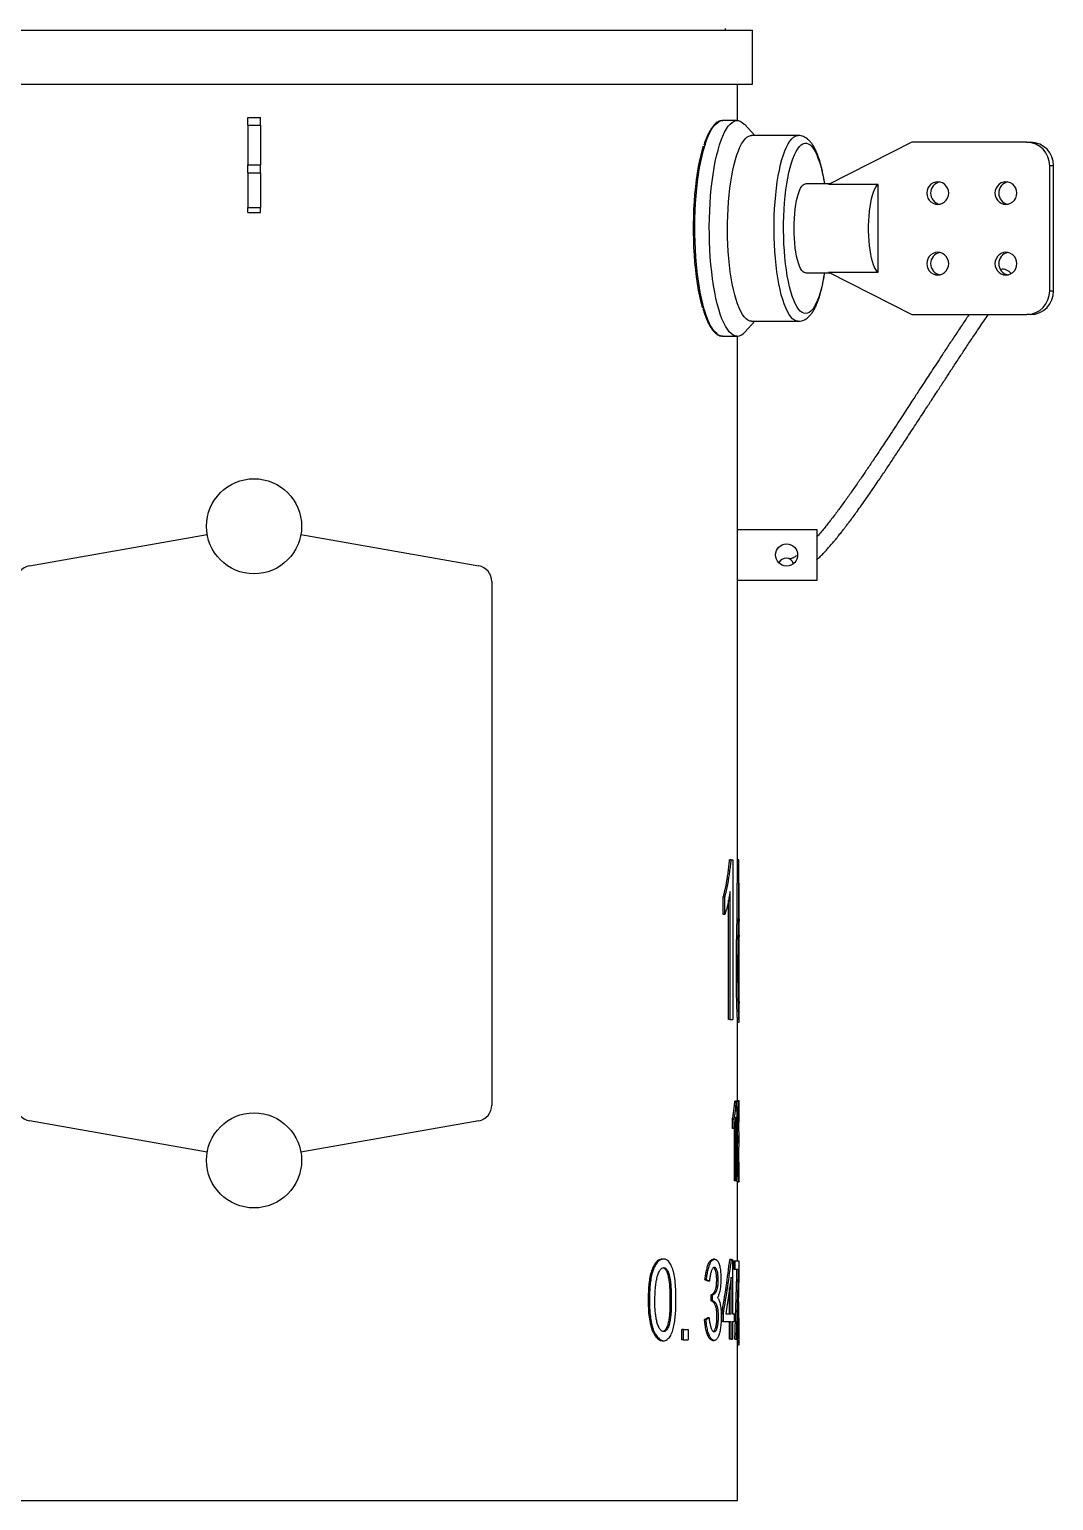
# Model space of a CAD drawing. Header units: millimetres. Extents: x 107291 to 113922, y -130611 to -125922.
# Drawn here: x 109510 to 110156, y -127889 to -126961 of the extents above; entities that cross this region are included whole.
import ezdxf

# ---------------------------------------------------------------- set-up
doc = ezdxf.new("R2010")
doc.units = ezdxf.units.MM
doc.header["$LTSCALE"] = 13
doc.layers.add('几何体', color=7, linetype='Continuous')

msp = doc.modelspace()

# ---------------------------------------------------------------- linework, layer by layer
at = {"layer": '几何体'}
for p, q in [((109338.02, -126961.17), (109966.21, -126961.17)), ((109966.21, -126995.17), (109966.21, -126961.17)), ((109338.02, -126995.17), (109966.21, -126995.17)), ((109956.71, -127018.18), (109956.71, -126995.17)), ((109647.71, -127021.17), (109647.71, -127016.17)), ((109647.71, -127016.17), (109655.71, -127016.17)), ((109647.71, -127021.17), (109655.71, -127021.17)), ((109647.71, -127021.17), (109647.71, -127046.17)), ((109655.71, -127021.17), (109655.71, -127016.17)), ((109655.71, -127021.17), (109655.71, -127046.17)), ((109956.57, -127018.18), (109947.4, -127018.18)), ((109947.4, -127018.18), (109947.47, -127018.18)), ((109967.7, -127027.57), (109961.28, -127020.67)), ((109995.02, -127027.57), (109965.63, -127027.57)), ((110066.8, -127031.77), (110014.19, -127058.46)), ((110139.24, -127031.77), (110066.8, -127031.77)), ((110139.24, -127031.77), (110141.7, -127031.77)), ((109647.71, -127051.17), (109647.71, -127046.17)), ((109647.71, -127046.17), (109655.71, -127046.17)), ((109647.71, -127051.17), (109655.71, -127051.17)), ((109647.71, -127051.17), (109647.71, -127073.03)), ((109655.71, -127051.17), (109655.71, -127046.17)), ((109655.71, -127051.17), (109655.71, -127073.03)), ((110156.19, -127046.77), (110153.73, -127046.77)), ((110153.73, -127125.58), (110153.73, -127046.77)), ((110156.19, -127125.58), (110156.19, -127046.77)), ((110014.99, -127058.06), (109999.73, -127058.06)), ((110045.52, -127058.46), (110014.19, -127058.46)), ((110045.52, -127113.89), (110045.52, -127058.46)), ((109647.71, -127073.03), (109655.71, -127073.03)), ((109647.71, -127076.17), (109647.71, -127073.03)), ((109647.71, -127076.17), (109655.71, -127076.17)), ((109655.71, -127076.17), (109655.71, -127073.03)), ((109999.73, -127114.29), (110014.99, -127114.29)), ((110014.19, -127113.89), (110066.8, -127140.58)), ((110014.19, -127113.89), (110045.52, -127113.89)), ((110153.73, -127125.58), (110156.19, -127125.58)), ((109961.28, -127151.68), (109967.7, -127144.78)), ((109965.63, -127144.78), (109995.02, -127144.78)), ((110066.8, -127140.58), (110139.24, -127140.58)), ((110141.7, -127140.58), (110139.24, -127140.58)), ((109947.4, -127154.17), (109956.57, -127154.17)), ((109956.71, -127276.19), (109956.71, -127154.16)), ((109509.98, -127299.07), (109622.17, -127279.28)), ((109681.26, -127279.28), (109793.45, -127299.07)), ((109956.71, -127308.19), (109956.71, -127276.19)), ((109956.71, -127276.19), (110006.71, -127276.19)), ((110006.71, -127276.19), (110006.71, -127308.19)), ((109801.71, -127308.92), (109801.71, -127639.24)), ((109956.71, -127499.21), (109956.71, -127308.19)), ((110006.71, -127308.19), (109956.71, -127308.19)), ((109952.76, -127484.58), (109951.78, -127484.58)), ((109952.76, -127484.58), (109953.72, -127484.58)), ((109953.72, -127484.58), (109953.72, -127585.16)), ((109957.62, -127484.58), (109956.62, -127484.58)), ((109957.49, -127522.01), (109957.62, -127484.58)), ((109952.07, -127585.16), (109952.07, -127504.46)), ((109956.49, -127522.01), (109956.57, -127499.21)), ((109957.71, -127520.46), (109957.71, -127499.21)), ((109947.78, -127519.08), (109947.78, -127507.97)), ((109948.75, -127507.97), (109947.78, -127507.97)), ((109948.75, -127519.08), (109948.75, -127507.97)), ((109951.09, -127585.16), (109951.09, -127509.99)), ((109948.75, -127519.08), (109947.78, -127519.08)), ((109957.49, -127522.01), (109956.49, -127522.01)), ((109957.67, -127520.46), (109957.71, -127523.18)), ((109957.71, -127532.05), (109957.71, -127522.76)), ((109957.02, -127550.96), (109956.03, -127550.96)), ((109957.71, -127586.46), (109957.71, -127575.14)), ((109952.07, -127585.16), (109951.09, -127585.16)), ((109952.07, -127585.16), (109953.72, -127585.16)), ((109956.71, -127636.48), (109956.71, -127586.44)), ((109956.71, -127586.99), (109957.67, -127586.99)), ((109956.04, -127636.63), (109955.05, -127636.63)), ((109956.39, -127636.63), (109956.39, -127686.92)), ((109957.71, -127636.48), (109956.71, -127636.48)), ((109957.71, -127641.89), (109957.71, -127636.48)), ((109957.71, -127636.52), (109957.71, -127636.57)), ((109622.17, -127668.87), (109509.98, -127649.08)), ((109793.45, -127649.08), (109681.26, -127668.87)), ((109953.56, -127653.88), (109953.56, -127648.32)), ((109954.55, -127648.32), (109953.56, -127648.32)), ((109954.55, -127653.88), (109953.56, -127653.88)), ((109954.55, -127653.88), (109954.55, -127648.32)), ((109954.79, -127686.92), (109954.79, -127652.8)), ((109955.79, -127686.92), (109955.79, -127646.57)), ((109957.23, -127649.49), (109956.23, -127649.49)), ((109957.48, -127650.37), (109956.48, -127650.37)), ((109956.71, -127657.58), (109956.71, -127650.37)), ((109957.48, -127650.37), (109957.23, -127649.49)), ((109956.66, -127662.65), (109956.66, -127658.85)), ((109957.66, -127658.85), (109956.66, -127658.85)), ((109957.66, -127662.65), (109956.66, -127662.65)), ((109956.71, -127673.47), (109956.71, -127664.11)), ((109957.66, -127662.65), (109957.66, -127658.85)), ((109957.71, -127664.02), (109957.71, -127657.53)), ((109956.39, -127673.7), (109956.46, -127673.47)), ((109957.46, -127673.47), (109956.46, -127673.47)), ((109957.2, -127674.35), (109957.46, -127673.47)), ((109957.2, -127674.35), (109956.39, -127674.35)), ((109957.71, -127687.46), (109957.71, -127681.75)), ((109955.79, -127686.92), (109954.79, -127686.92)), ((109955.79, -127686.92), (109956.39, -127686.92)), ((109956.7, -127687.66), (109957.7, -127687.66)), ((109956.71, -127737.5), (109956.71, -127687.66)), ((109957.71, -127687.46), (109957.71, -127687.65)), ((109910.15, -127736.33), (109909.31, -127736.33)), ((109942.39, -127736.48), (109941.44, -127736.48)), ((109952.93, -127736.63), (109951.94, -127736.63)), ((109952.93, -127736.63), (109953.67, -127736.63)), ((109953.67, -127736.63), (109953.67, -127770.84)), ((109954.36, -127742.77), (109954.36, -127737.5)), ((109954.36, -127737.5), (109955.35, -127737.5)), ((109955.35, -127742.77), (109955.35, -127737.5)), ((109955.35, -127737.5), (109957.64, -127737.5)), ((109957.64, -127737.5), (109957.64, -127742.47)), ((109952.72, -127747.74), (109949.33, -127770.84)), ((109952.72, -127770.84), (109952.72, -127747.74)), ((109954.36, -127742.77), (109955.35, -127742.77)), ((109955.35, -127742.77), (109957.44, -127742.77)), ((109938.05, -127750.37), (109936.2, -127749.49)), ((109937.13, -127749.49), (109936.2, -127749.49)), ((109938.99, -127750.37), (109937.13, -127749.49)), ((109938.99, -127750.37), (109938.05, -127750.37)), ((109951.73, -127770.84), (109951.73, -127754.44)), ((109940.11, -127762.65), (109940.11, -127758.85)), ((109941.06, -127758.85), (109940.11, -127758.85)), ((109941.06, -127762.65), (109940.11, -127762.65)), ((109941.06, -127762.65), (109941.06, -127758.85)), ((109935.99, -127774.35), (109937.85, -127773.47)), ((109936.92, -127774.35), (109935.99, -127774.35)), ((109936.92, -127774.35), (109938.79, -127773.47)), ((109938.79, -127773.47), (109937.85, -127773.47)), ((109946.87, -127775.81), (109946.87, -127770.84)), ((109947.84, -127770.84), (109946.87, -127770.84)), ((109947.84, -127775.81), (109946.87, -127775.81)), ((109947.84, -127775.81), (109947.84, -127770.84)), ((109947.84, -127775.81), (109952.72, -127775.81)), ((109949.33, -127770.84), (109952.72, -127770.84)), ((109951.73, -127786.92), (109951.73, -127775.81)), ((109952.72, -127786.92), (109952.72, -127775.81)), ((109953.67, -127770.84), (109954.73, -127770.84)), ((109953.67, -127775.81), (109954.73, -127775.81)), ((109953.67, -127775.81), (109953.67, -127786.92)), ((109954.73, -127770.84), (109954.73, -127775.81)), ((109921.7, -127787.21), (109921.7, -127780.78)), ((109922.58, -127780.78), (109921.7, -127780.78)), ((109922.58, -127787.21), (109922.58, -127780.78)), ((109922.58, -127780.78), (109925.65, -127780.78)), ((109925.65, -127780.78), (109925.65, -127787.21)), ((109957.71, -127790.5), (109957.71, -127784.4)), ((109909.32, -127787.84), (109910.17, -127787.84)), ((109922.58, -127787.21), (109921.7, -127787.21)), ((109922.58, -127787.21), (109925.65, -127787.21)), ((109941.18, -127787.66), (109942.13, -127787.66)), ((109952.72, -127786.92), (109951.73, -127786.92)), ((109952.72, -127786.92), (109953.67, -127786.92)), ((109955.12, -127786.92), (109956.11, -127786.92)), ((109956.11, -127786.92), (109956.7, -127786.92)), ((109956.7, -127788.97), (109956.68, -127786.92)), ((109956.71, -127790.5), (109956.7, -127788.97)), ((109957.7, -127788.97), (109956.7, -127788.97)), ((109956.71, -127888.67), (109956.71, -127790.5)), ((109957.71, -127790.72), (109956.71, -127790.72)), ((109957.71, -127790.5), (109957.7, -127788.97)), ((109346.71, -127888.67), (109651.71, -127888.67)), ((109651.71, -127888.67), (109956.71, -127888.67))]:
    msp.add_line(p, q, dxfattribs=at)
at = {"layer": '几何体', "flags": 128}
for points in [[(109949.38, -126961.17), (109949.27, -126960.76), (109949.21, -126960.17)], [(109947.4, -127154.17), (109946.13, -127153.99), (109944.87, -127153.46), (109943.62, -127152.58), (109942.39, -127151.35), (109941.19, -127149.78), (109940.01, -127147.88), (109938.88, -127145.66), (109937.79, -127143.13), (109936.75, -127140.3), (109935.77, -127137.19), (109934.85, -127133.82), (109933.99, -127130.19), (109933.2, -127126.34), (109932.49, -127122.27), (109931.86, -127118.02), (109931.3, -127113.6), (109930.83, -127109.04), (109930.45, -127104.36), (109930.15, -127099.59), (109929.95, -127094.74), (109929.83, -127089.85), (109929.81, -127084.95), (109929.88, -127080.04), (109930.04, -127075.17), (109930.29, -127070.36), (109930.63, -127065.63), (109931.06, -127061.01), (109931.57, -127056.51), (109932.16, -127052.18), (109932.84, -127048.02), (109933.59, -127044.05), (109934.41, -127040.31), (109935.3, -127036.81), (109936.26, -127033.57), (109937.27, -127030.59), (109938.33, -127027.91), (109939.44, -127025.54), (109940.6, -127023.47), (109941.78, -127021.74), (109943, -127020.34), (109944.24, -127019.29), (109945.5, -127018.58), (109946.77, -127018.22), (109947.4, -127018.18)], [(109956.57, -127154.17), (109955.3, -127153.99), (109954.03, -127153.46), (109952.78, -127152.58), (109951.55, -127151.35), (109950.35, -127149.78), (109949.18, -127147.88), (109948.04, -127145.66), (109946.96, -127143.13), (109945.92, -127140.3), (109944.93, -127137.19), (109944.01, -127133.82), (109943.15, -127130.19), (109942.37, -127126.34), (109941.65, -127122.27), (109941.02, -127118.02), (109940.46, -127113.6), (109939.99, -127109.04), (109939.61, -127104.36), (109939.31, -127099.59), (109939.11, -127094.74), (109938.99, -127089.85), (109938.97, -127084.95), (109939.04, -127080.04), (109939.2, -127075.17), (109939.45, -127070.36), (109939.79, -127065.63), (109940.22, -127061.01), (109940.73, -127056.51), (109941.33, -127052.18), (109942, -127048.02), (109942.75, -127044.05), (109943.57, -127040.31), (109944.46, -127036.81), (109945.42, -127033.57), (109946.43, -127030.59), (109947.49, -127027.91), (109948.61, -127025.54), (109949.76, -127023.47), (109950.95, -127021.74), (109952.17, -127020.34), (109953.41, -127019.29), (109954.66, -127018.58), (109955.93, -127018.22), (109957.2, -127018.22), (109958.47, -127018.58), (109959.73, -127019.29), (109960.97, -127020.34), (109961.28, -127020.67)], [(109965.63, -127144.78), (109964.46, -127144.6), (109963.29, -127144.08), (109962.14, -127143.2), (109961, -127141.98), (109959.9, -127140.43), (109958.83, -127138.55), (109957.8, -127136.35), (109956.81, -127133.85), (109955.88, -127131.07), (109955.01, -127128.01), (109954.21, -127124.71), (109953.47, -127121.17), (109952.8, -127117.42), (109952.21, -127113.49), (109951.71, -127109.39), (109951.28, -127105.15), (109950.95, -127100.79), (109950.7, -127096.35), (109950.54, -127091.85), (109950.47, -127087.31), (109950.49, -127082.77), (109950.61, -127078.24), (109950.81, -127073.77), (109951.1, -127069.36), (109951.48, -127065.06), (109951.95, -127060.89), (109952.5, -127056.87), (109953.13, -127053.03), (109953.83, -127049.38), (109954.6, -127045.96), (109955.44, -127042.77), (109956.34, -127039.85), (109957.3, -127037.21), (109958.31, -127034.86), (109959.36, -127032.82), (109960.45, -127031.1), (109961.57, -127029.71), (109962.71, -127028.67), (109963.87, -127027.96), (109965.05, -127027.61), (109965.63, -127027.57)], [(109995.02, -127144.78), (109993.84, -127144.6), (109992.68, -127144.08), (109991.52, -127143.2), (109990.39, -127141.98), (109989.28, -127140.43), (109988.21, -127138.55), (109987.18, -127136.35), (109986.2, -127133.85), (109985.27, -127131.07), (109984.4, -127128.01), (109983.59, -127124.71), (109982.85, -127121.17), (109982.19, -127117.42), (109981.6, -127113.49), (109981.09, -127109.39), (109980.67, -127105.15), (109980.33, -127100.79), (109980.08, -127096.35), (109979.92, -127091.85), (109979.85, -127087.31), (109979.88, -127082.77), (109979.99, -127078.24), (109980.2, -127073.77), (109980.49, -127069.36), (109980.87, -127065.06), (109981.34, -127060.89), (109981.88, -127056.87), (109982.51, -127053.03), (109983.21, -127049.38), (109983.99, -127045.96), (109984.83, -127042.77), (109985.73, -127039.85), (109986.68, -127037.21), (109987.69, -127034.86), (109988.74, -127032.82), (109989.83, -127031.1), (109990.95, -127029.71), (109992.1, -127028.67), (109993.26, -127027.96), (109994.43, -127027.61), (109995.02, -127027.57)], [(109999.73, -127139.9), (109998.6, -127139.72), (109997.47, -127139.19), (109996.36, -127138.3), (109995.27, -127137.06), (109994.21, -127135.49), (109993.19, -127133.59), (109992.21, -127131.37), (109991.29, -127128.85), (109990.41, -127126.05), (109989.6, -127122.98), (109988.86, -127119.67), (109988.19, -127116.14), (109987.6, -127112.4), (109987.08, -127108.49), (109986.65, -127104.43), (109986.31, -127100.26), (109986.06, -127095.98), (109985.9, -127091.64), (109985.83, -127087.27), (109985.85, -127082.89), (109985.97, -127078.53), (109986.17, -127074.22), (109986.47, -127069.99), (109986.86, -127065.87), (109987.33, -127061.88), (109987.88, -127058.05), (109988.52, -127054.42), (109989.22, -127050.99), (109990, -127047.8), (109990.84, -127044.86), (109991.74, -127042.2), (109992.7, -127039.83), (109993.7, -127037.77), (109994.74, -127036.03), (109995.81, -127034.62), (109996.91, -127033.56), (109998.03, -127032.85), (109999.16, -127032.49), (110000.3, -127032.49), (110001.43, -127032.85), (110002.55, -127033.56), (110003.65, -127034.62), (110004.72, -127036.03), (110005.77, -127037.77), (110006.77, -127039.83), (110007.72, -127042.2), (110008.62, -127044.86), (110009.46, -127047.8), (110010.24, -127050.99), (110010.95, -127054.42), (110011.58, -127058.05), (110011.58, -127058.06)], [(109934.88, -127136.43), (109934.76, -127136.03), (109933.85, -127132.63), (109933, -127128.99), (109932.23, -127125.12), (109931.53, -127121.04), (109930.91, -127116.78), (109930.38, -127112.35), (109929.92, -127107.79), (109929.56, -127103.1), (109929.28, -127098.33), (109929.1, -127093.49), (109929.01, -127088.62), (109929.01, -127083.73), (109929.1, -127078.85), (109929.28, -127074.02), (109929.56, -127069.24), (109929.92, -127064.56), (109930.38, -127059.99), (109930.91, -127055.57), (109931.53, -127051.3), (109932.23, -127047.23), (109933, -127043.36), (109933.85, -127039.71), (109934.76, -127036.32), (109935.4, -127034.2)], [(109999.73, -127114.29), (109998.92, -127114.11), (109998.11, -127113.59), (109997.33, -127112.71), (109996.57, -127111.51), (109995.86, -127109.98), (109995.19, -127108.16), (109994.59, -127106.05), (109994.04, -127103.7), (109993.57, -127101.13), (109993.18, -127098.37), (109992.86, -127095.46), (109992.64, -127092.43), (109992.5, -127089.32), (109992.45, -127086.17), (109992.5, -127083.03), (109992.64, -127079.92), (109992.86, -127076.89), (109993.18, -127073.97), (109993.57, -127071.21), (109994.04, -127068.64), (109994.59, -127066.29), (109995.19, -127064.19), (109995.86, -127062.37), (109996.57, -127060.84), (109997.33, -127059.63), (109998.11, -127058.76), (109998.92, -127058.23), (109999.73, -127058.06)], [(110045.52, -127113.89), (110044.72, -127113.18), (110043.95, -127112.14), (110043.22, -127110.77), (110042.53, -127109.09), (110041.89, -127107.12), (110041.32, -127104.89), (110040.81, -127102.43), (110040.37, -127099.76), (110040.02, -127096.92), (110039.75, -127093.95), (110039.57, -127090.88), (110039.48, -127087.75), (110039.48, -127084.6), (110039.57, -127081.47), (110039.75, -127078.4), (110040.02, -127075.42), (110040.37, -127072.59), (110040.81, -127069.92), (110041.32, -127067.45), (110041.89, -127065.22), (110042.53, -127063.26), (110043.22, -127061.58), (110043.95, -127060.21), (110044.72, -127059.17), (110045.52, -127058.46)], [(110090.03, -127063.92), (110089.86, -127062.33), (110089.34, -127060.82), (110088.52, -127059.47), (110087.43, -127058.33), (110086.12, -127057.48), (110084.66, -127056.95), (110083.12, -127056.77), (110081.59, -127056.95), (110080.13, -127057.48), (110078.82, -127058.33), (110077.72, -127059.47), (110076.9, -127060.82), (110076.39, -127062.33), (110076.22, -127063.92), (110076.39, -127065.51), (110076.9, -127067.03), (110077.72, -127068.38), (110078.82, -127069.51), (110080.13, -127070.37), (110081.59, -127070.89), (110083.12, -127071.07), (110084.66, -127070.89), (110086.12, -127070.37), (110087.43, -127069.51), (110088.52, -127068.38), (110089.34, -127067.03), (110089.86, -127065.51), (110090.03, -127063.92)], [(110133.01, -127063.92), (110132.84, -127062.33), (110132.33, -127060.82), (110131.51, -127059.47), (110130.41, -127058.33), (110129.1, -127057.48), (110127.64, -127056.95), (110126.11, -127056.77), (110124.57, -127056.95), (110123.11, -127057.48), (110121.8, -127058.33), (110120.71, -127059.47), (110119.88, -127060.82), (110119.37, -127062.33), (110119.2, -127063.92), (110119.37, -127065.51), (110119.88, -127067.03), (110120.71, -127068.38), (110121.8, -127069.51), (110123.11, -127070.37), (110124.57, -127070.89), (110126.11, -127071.07), (110127.64, -127070.89), (110129.1, -127070.37), (110130.41, -127069.51), (110131.51, -127068.38), (110132.33, -127067.03), (110132.84, -127065.51), (110133.01, -127063.92)], [(110090.03, -127108.42), (110089.86, -127106.83), (110089.34, -127105.32), (110088.52, -127103.97), (110087.43, -127102.83), (110086.12, -127101.98), (110084.66, -127101.45), (110083.12, -127101.27), (110081.59, -127101.45), (110080.13, -127101.98), (110078.82, -127102.83), (110077.72, -127103.97), (110076.9, -127105.32), (110076.39, -127106.83), (110076.22, -127108.42), (110076.39, -127110.01), (110076.9, -127111.53), (110077.72, -127112.88), (110078.82, -127114.01), (110080.13, -127114.87), (110081.59, -127115.39), (110083.12, -127115.57), (110084.66, -127115.39), (110086.12, -127114.87), (110087.43, -127114.01), (110088.52, -127112.88), (110089.34, -127111.53), (110089.86, -127110.01), (110090.03, -127108.42)], [(110133.01, -127108.42), (110132.84, -127106.83), (110132.33, -127105.32), (110131.51, -127103.97), (110130.41, -127102.83), (110129.1, -127101.98), (110127.64, -127101.45), (110126.11, -127101.27), (110124.57, -127101.45), (110123.11, -127101.98), (110121.8, -127102.83), (110120.71, -127103.97), (110119.88, -127105.32), (110119.37, -127106.83), (110119.2, -127108.42), (110119.37, -127110.01), (110119.88, -127111.53), (110120.71, -127112.88), (110121.8, -127114.01), (110123.11, -127114.87), (110124.57, -127115.39), (110126.11, -127115.57), (110127.64, -127115.39), (110129.1, -127114.87), (110130.41, -127114.01), (110131.51, -127112.88), (110132.33, -127111.53), (110132.84, -127110.01), (110133.01, -127108.42)], [(110011.58, -127114.29), (110011.27, -127116.14), (110010.6, -127119.67), (110009.86, -127122.98), (110009.05, -127126.05), (110008.18, -127128.85), (110007.25, -127131.37), (110006.27, -127133.59), (110005.25, -127135.49), (110004.19, -127137.06), (110003.1, -127138.3), (110001.99, -127139.19), (110000.87, -127139.72), (109999.73, -127139.9)]]:
    msp.add_lwpolyline(points, dxfattribs=at)
at = {"layer": '几何体'}
for centre, radius in [((109651.71, -127274.08), 30), ((109987.71, -127292.19), 7), ((109651.71, -127674.08), 30)]:
    msp.add_circle(centre, radius, dxfattribs=at)
for centre, radius, start, end in [((110138.98, -127046.52), 14.75, 359.02424, 88.98981), ((110141.44, -127046.52), 14.75, 359.02424, 88.98981), ((110085.81, -127063.92), 7.19, 101.71697, 258.28303), ((110128.79, -127063.92), 7.19, 101.71698, 258.28302), ((110085.81, -127108.42), 7.19, 101.71698, 258.28302), ((110128.79, -127108.42), 7.19, 101.71697, 258.28303), ((110124.43, -127115.81), 3.89, 58.41979, 115.45645), ((110122.68, -127120.78), 9.11, 42.01688, 65.44873), ((110138.98, -127125.83), 14.75, 271.01019, 0.97576), ((110141.44, -127125.83), 14.75, 271.01019, 0.97576), ((109956.05, -127147.46), 6.72, 274.44601, 321.15743), ((109511.71, -127308.92), 10, 100, 180), ((109791.71, -127308.92), 10, 0, 80), ((109987.39, -127299.08), 4.88, 16.73084, 157.90927), ((109511.71, -127639.24), 10, 180, 260), ((109791.71, -127639.24), 10, 280, 0)]:
    msp.add_arc(centre, radius, start, end, dxfattribs=at)
for points, knots in [([(109947.48, -127018.22), (109947.18, -127018.21), (109946.43, -127018.2), (109945.25, -127018.55), (109943.97, -127019.2), (109942.72, -127020.16), (109941.49, -127021.44), (109940.29, -127023.03), (109939.13, -127024.92), (109938.01, -127027.11), (109936.96, -127029.57), (109936.11, -127031.79), (109935.64, -127033.27), (109935.49, -127033.76)], [0, 0, 0, 0, 0.062383, 0.153286, 0.245495, 0.341205, 0.44059, 0.542253, 0.644669, 0.746886, 0.848723, 0.950195, 1, 1, 1, 1]), ([(110011.8, -127058.06), (110011.79, -127057.95), (110011.6, -127056.6), (110011.16, -127054.13), (110010.48, -127050.68), (110009.72, -127047.43), (110008.88, -127044.36), (110007.96, -127041.49), (110006.96, -127038.83), (110005.86, -127036.37), (110004.64, -127034.13), (110003.33, -127032.22), (110001.96, -127030.66), (110000.58, -127029.46), (109999.15, -127028.56), (109997.66, -127027.94), (109996.26, -127027.6), (109995.38, -127027.6), (109995.01, -127027.6)], [0, 0, 0, 0, 0.005862, 0.077937, 0.150295, 0.223027, 0.296252, 0.370137, 0.444906, 0.520857, 0.598321, 0.6774, 0.745974, 0.807589, 0.863477, 0.915557, 0.965524, 1, 1, 1, 1]), ([(109995.02, -127144.78), (109995.46, -127144.76), (109996.44, -127144.71), (109997.92, -127144.32), (109999.4, -127143.65), (110000.78, -127142.73), (110002.11, -127141.53), (110003.4, -127140.03), (110004.66, -127138.18), (110005.85, -127135.99), (110006.97, -127133.5), (110007.99, -127130.77), (110008.92, -127127.83), (110009.77, -127124.71), (110010.53, -127121.4), (110011.22, -127117.94), (110011.61, -127115.5), (110011.81, -127114.29)], [0, 0, 0, 0, 0.04188, 0.093619, 0.146131, 0.201347, 0.261232, 0.327502, 0.400493, 0.477853, 0.555733, 0.632331, 0.707621, 0.781872, 0.855347, 0.928247, 1, 1, 1, 1]), ([(109934.94, -127136.82), (109934.98, -127136.98), (109935.32, -127138.19), (109936.01, -127140.24), (109937.01, -127142.94), (109938.07, -127145.36), (109939.18, -127147.52), (109940.35, -127149.4), (109941.57, -127151), (109942.84, -127152.3), (109944.17, -127153.28), (109945.55, -127153.91), (109946.64, -127154.15), (109947.25, -127154.16), (109947.4, -127154.17)], [0, 0, 0, 0, 0.014138, 0.109786, 0.205628, 0.301721, 0.39813, 0.494922, 0.592116, 0.68953, 0.786183, 0.880388, 0.970678, 1, 1, 1, 1]), ([(110102.87, -127140.58), (110101.48, -127142.63), (110098.5, -127147.02), (110094.03, -127153.7), (110089.68, -127160.26), (110085.79, -127166.16), (110082.32, -127171.45), (110079.18, -127176.24), (110076.32, -127180.63), (110073.7, -127184.64), (110071.33, -127188.29), (110069.07, -127191.76), (110066.71, -127195.38), (110064.08, -127199.43), (110061.09, -127204.01), (110057.77, -127209.1), (110053.63, -127215.42), (110049, -127222.45), (110044.18, -127229.72), (110039.86, -127236.16), (110035.74, -127242.22), (110031.65, -127248.16), (110027.45, -127254.15), (110023.24, -127260.02), (110019.65, -127264.87), (110016.76, -127268.67), (110014.58, -127271.48), (110012.45, -127274.15), (110010.22, -127276.88), (110008.27, -127279.18), (110007.1, -127280.5), (110006.71, -127280.94)], [0, 0, 0, 0, 0.039131, 0.083797, 0.124013, 0.159908, 0.191608, 0.220499, 0.247191, 0.271694, 0.294011, 0.314205, 0.335869, 0.361088, 0.389877, 0.422257, 0.458228, 0.512047, 0.561495, 0.606517, 0.647492, 0.693412, 0.740527, 0.789102, 0.839208, 0.868849, 0.895472, 0.921354, 0.950705, 0.983521, 1, 1, 1, 1]), ([(110006.71, -127295.37), (110007.35, -127294.76), (110008.73, -127293.45), (110010.98, -127291.13), (110013.33, -127288.58), (110015.69, -127285.89), (110017.88, -127283.3), (110019.96, -127280.77), (110021.78, -127278.48), (110023.33, -127276.51), (110024.64, -127274.82), (110025.89, -127273.18), (110027.37, -127271.23), (110029.26, -127268.69), (110031.62, -127265.47), (110034.33, -127261.72), (110037.21, -127257.65), (110040.09, -127253.53), (110042.87, -127249.51), (110046.13, -127244.73), (110049.89, -127239.17), (110054.25, -127232.63), (110058.71, -127225.9), (110062.7, -127219.82), (110066.23, -127214.43), (110069.22, -127209.85), (110072.14, -127205.37), (110074.77, -127201.33), (110077.05, -127197.83), (110079.23, -127194.48), (110081.98, -127190.25), (110085.47, -127184.9), (110089.54, -127178.67), (110093.66, -127172.4), (110097.63, -127166.37), (110100.98, -127161.32), (110103.69, -127157.24), (110105.96, -127153.87), (110108.51, -127150.07), (110111.34, -127145.89), (110113.57, -127142.61), (110114.76, -127140.88), (110114.97, -127140.58)], [0, 0, 0, 0, 0.024066, 0.05176, 0.082696, 0.108032, 0.1342, 0.157458, 0.177445, 0.194156, 0.20759, 0.219431, 0.234017, 0.254319, 0.278494, 0.306536, 0.335894, 0.36383, 0.39034, 0.415423, 0.455877, 0.49455, 0.53396, 0.574555, 0.599238, 0.625109, 0.650983, 0.673106, 0.691217, 0.707871, 0.727297, 0.759244, 0.793416, 0.82675, 0.859185, 0.889795, 0.907888, 0.925186, 0.94485, 0.970247, 0.99478, 1, 1, 1, 1]), ([(109994.84, -127292.24), (109994.79, -127292.28), (109994.36, -127292.58), (109993.57, -127293.08), (109992.52, -127293.69), (109991.59, -127294.15), (109990.75, -127294.5), (109989.98, -127294.71), (109989.48, -127294.6), (109989.22, -127294.53)], [0, 0, 0, 0, 0.017269, 0.124186, 0.249992, 0.400397, 0.575334, 0.774966, 1, 1, 1, 1]), ([(109947.78, -127507.97), (109947.95, -127507.34), (109948.29, -127506.1), (109948.76, -127504.13), (109949.2, -127502.13), (109949.62, -127500.09), (109950.01, -127497.93), (109950.35, -127495.89), (109950.65, -127493.95), (109950.9, -127492.14), (109951.14, -127490.28), (109951.37, -127488.4), (109951.58, -127486.51), (109951.71, -127485.23), (109951.78, -127484.58)], [0, 0, 0, 0, 0.095066, 0.186608, 0.281726, 0.373439, 0.463762, 0.562972, 0.632616, 0.704061, 0.782368, 0.855189, 0.92564, 1, 1, 1, 1]), ([(109948.75, -127507.97), (109948.92, -127507.34), (109949.26, -127506.1), (109949.74, -127504.13), (109950.18, -127502.13), (109950.6, -127500.09), (109950.99, -127497.93), (109951.33, -127495.89), (109951.63, -127493.95), (109951.88, -127492.14), (109952.13, -127490.28), (109952.36, -127488.4), (109952.56, -127486.51), (109952.7, -127485.23), (109952.76, -127484.58)], [0, 0, 0, 0, 0.095118, 0.186695, 0.281845, 0.373575, 0.463908, 0.563117, 0.632749, 0.704182, 0.782466, 0.855261, 0.925682, 1, 1, 1, 1]), ([(109952.07, -127504.46), (109951.96, -127505.14), (109951.74, -127506.51), (109951.39, -127508.51), (109951.01, -127510.41), (109950.6, -127512.28), (109950.17, -127514.08), (109949.72, -127515.81), (109949.25, -127517.45), (109948.91, -127518.54), (109948.75, -127519.08)], [0, 0, 0, 0, 0.124957, 0.249919, 0.374898, 0.499895, 0.629138, 0.749922, 0.874956, 1, 1, 1, 1]), ([(109956.03, -127550.96), (109956.03, -127550), (109956.04, -127548.1), (109956.06, -127545.26), (109956.09, -127542.46), (109956.13, -127539.68), (109956.18, -127536.96), (109956.24, -127534.33), (109956.29, -127531.79), (109956.34, -127529.35), (109956.39, -127527), (109956.44, -127524.56), (109956.48, -127522.9), (109956.49, -127522.01)], [0, 0, 0, 0, 0.0951117, 0.187191, 0.2808965, 0.3733913, 0.4664012, 0.5594998, 0.6502344, 0.7358904, 0.8188515, 0.9032909, 1, 1, 1, 1]), ([(109957.02, -127550.96), (109957.03, -127550), (109957.04, -127548.1), (109957.06, -127545.26), (109957.09, -127542.46), (109957.13, -127539.68), (109957.18, -127536.96), (109957.24, -127534.33), (109957.29, -127531.79), (109957.34, -127529.35), (109957.39, -127527), (109957.44, -127524.56), (109957.47, -127522.9), (109957.49, -127522.01)], [0, 0, 0, 0, 0.0950689, 0.1871215, 0.2808073, 0.3732945, 0.4663233, 0.5594278, 0.6501678, 0.7358359, 0.8188157, 0.9032731, 1, 1, 1, 1]), ([(109957.71, -127523.18), (109957.71, -127522.99), (109957.71, -127522.61), (109957.71, -127522.17), (109957.7, -127521.98), (109957.69, -127521.91)], [0, 0, 0, 0, 0.387584, 0.76253, 1, 1, 1, 1]), ([(109957.71, -127532.05), (109957.71, -127532.08), (109957.71, -127532.29), (109957.71, -127532.94), (109957.69, -127534.05), (109957.67, -127535.42), (109957.64, -127537.47), (109957.61, -127540.38), (109957.57, -127544.07), (109957.54, -127547.87), (109957.52, -127551.74), (109957.52, -127555.65), (109957.53, -127559.53), (109957.56, -127563.34), (109957.6, -127567.02), (109957.64, -127569.18), (109957.65, -127570.26)], [0, 0, 0, 0, 0.006195, 0.051465, 0.096696, 0.141924, 0.187132, 0.277435, 0.367777, 0.458118, 0.548442, 0.638765, 0.729085, 0.819397, 0.909706, 1, 1, 1, 1]), ([(109956.71, -127586.44), (109956.71, -127586.37), (109956.71, -127586.15), (109956.69, -127585.25), (109956.62, -127583.5), (109956.51, -127580.79), (109956.38, -127577.42), (109956.26, -127573.4), (109956.16, -127568.6), (109956.09, -127564.02), (109956.05, -127559.95), (109956.03, -127557.52), (109956.02, -127555.95), (109956.02, -127555.17), (109956.02, -127554.34), (109956.02, -127553.45), (109956.02, -127552.32), (109956.02, -127551.48), (109956.03, -127550.96)], [0, 0, 0, 0, 0.028126, 0.091201, 0.18906, 0.286044, 0.384082, 0.487304, 0.59605, 0.725167, 0.801189, 0.871441, 0.888663, 0.905983, 0.924087, 0.943714, 0.965733, 1, 1, 1, 1]), ([(109957.66, -127586.97), (109957.68, -127586.95), (109957.71, -127586.9), (109957.72, -127586.44), (109957.7, -127585.58), (109957.64, -127584.03), (109957.56, -127582.1), (109957.47, -127579.91), (109957.4, -127577.92), (109957.32, -127575.5), (109957.24, -127572.69), (109957.18, -127569.89), (109957.13, -127567.14), (109957.1, -127564.48), (109957.06, -127561.76), (109957.04, -127559.05), (109957.02, -127556.36), (109957.02, -127553.67), (109957.02, -127551.88), (109957.02, -127550.96)], [0, 0, 0, 0, 0.0545651, 0.1176291, 0.1807699, 0.2439622, 0.3384868, 0.3857897, 0.4330789, 0.4964061, 0.5589392, 0.6220784, 0.6743664, 0.7299193, 0.7842097, 0.8395796, 0.8929398, 0.9454458, 1, 1, 1, 1]), ([(109957.65, -127570.26), (109957.66, -127570.77), (109957.68, -127571.77), (109957.7, -127573.53), (109957.72, -127574.76), (109957.71, -127575.13), (109957.71, -127575.14)], [0, 0, 0, 0, 0.248165, 0.496298, 0.991901, 1, 1, 1, 1]), ([(109953.56, -127648.32), (109953.65, -127647.87), (109953.84, -127646.94), (109954.09, -127645.45), (109954.33, -127643.85), (109954.54, -127642.2), (109954.73, -127640.41), (109954.9, -127638.58), (109955, -127637.27), (109955.05, -127636.63)], [0, 0, 0, 0, 0.1408088, 0.2894533, 0.4255204, 0.5751701, 0.7124723, 0.8585175, 1, 1, 1, 1]), ([(109954.55, -127648.32), (109954.64, -127647.87), (109954.83, -127646.94), (109955.08, -127645.45), (109955.32, -127643.85), (109955.53, -127642.2), (109955.72, -127640.41), (109955.89, -127638.58), (109955.99, -127637.27), (109956.04, -127636.63)], [0, 0, 0, 0, 0.140882, 0.289578, 0.425671, 0.575323, 0.712601, 0.858595, 1, 1, 1, 1]), ([(109956.39, -127643.05), (109956.41, -127642.49), (109956.44, -127641.43), (109956.49, -127640.08), (109956.53, -127638.99), (109956.58, -127638.11), (109956.62, -127637.42), (109956.66, -127636.93), (109956.69, -127636.61), (109956.7, -127636.47), (109956.71, -127636.5), (109956.71, -127636.51)], [0, 0, 0, 0, 0.133774, 0.25579, 0.364153, 0.475223, 0.586035, 0.701368, 0.826581, 0.963339, 1, 1, 1, 1]), ([(109957.23, -127649.49), (109957.24, -127648.93), (109957.26, -127647.82), (109957.3, -127646.17), (109957.34, -127644.59), (109957.39, -127643.06), (109957.43, -127641.62), (109957.48, -127640.25), (109957.53, -127639.07), (109957.58, -127638.1), (109957.62, -127637.37), (109957.66, -127636.89), (109957.69, -127636.61), (109957.7, -127636.48), (109957.71, -127636.5), (109957.71, -127636.51)], [0, 0, 0, 0, 0.080761, 0.161519, 0.242694, 0.323072, 0.403875, 0.484689, 0.565494, 0.646337, 0.727229, 0.808164, 0.88912, 0.970097, 1, 1, 1, 1]), ([(109957.7, -127641.57), (109957.7, -127641.57), (109957.7, -127641.54), (109957.69, -127641.75), (109957.66, -127642.1), (109957.64, -127642.66), (109957.61, -127643.48), (109957.59, -127644.43), (109957.56, -127645.51), (109957.54, -127646.66), (109957.52, -127647.86), (109957.5, -127649.1), (109957.49, -127649.95), (109957.48, -127650.37)], [0, 0, 0, 0, 0.038321, 0.134633, 0.230927, 0.327142, 0.423301, 0.519639, 0.615589, 0.711714, 0.80782, 0.90391, 1, 1, 1, 1]), ([(109957.66, -127658.85), (109957.67, -127658.8), (109957.68, -127658.71), (109957.7, -127658.47), (109957.71, -127658.18), (109957.72, -127657.65), (109957.71, -127656.71), (109957.69, -127654.9), (109957.67, -127652.89), (109957.66, -127651.14), (109957.66, -127649.79), (109957.66, -127648.44), (109957.66, -127647.11), (109957.67, -127645.83), (109957.68, -127644.65), (109957.69, -127643.66), (109957.71, -127642.77), (109957.71, -127642.42), (109957.71, -127642.24)], [0, 0, 0, 0, 0.052247, 0.104487, 0.156725, 0.208949, 0.313172, 0.417139, 0.520865, 0.572927, 0.624969, 0.677507, 0.728981, 0.78134, 0.833187, 0.885404, 0.937435, 1, 1, 1, 1]), ([(109957.71, -127641.89), (109957.71, -127641.86), (109957.71, -127641.65), (109957.71, -127641.62), (109957.71, -127641.59)], [0, 0, 0, 0, 0.124346, 1, 1, 1, 1]), ([(109955.79, -127646.57), (109955.73, -127647.04), (109955.62, -127647.96), (109955.44, -127649.28), (109955.24, -127650.51), (109955.03, -127651.7), (109954.8, -127652.81), (109954.64, -127653.52), (109954.55, -127653.88)], [0, 0, 0, 0, 0.169169, 0.326691, 0.499896, 0.667896, 0.830059, 1, 1, 1, 1]), ([(109956.66, -127658.85), (109956.67, -127658.81), (109956.68, -127658.73), (109956.69, -127658.55), (109956.7, -127658.36), (109956.71, -127658.14), (109956.71, -127657.89), (109956.71, -127657.7), (109956.71, -127657.59), (109956.71, -127657.58)], [0, 0, 0, 0, 0.218711, 0.3819, 0.560058, 0.71153, 0.852626, 0.990363, 1, 1, 1, 1]), ([(109956.71, -127664.11), (109956.71, -127663.88), (109956.71, -127663.14), (109956.68, -127662.85), (109956.66, -127662.65)], [0, 0, 0, 0, 0.31041, 1, 1, 1, 1]), ([(109957.71, -127681.63), (109957.71, -127681.44), (109957.71, -127681.07), (109957.7, -127680.23), (109957.69, -127679.18), (109957.67, -127677.62), (109957.66, -127675.84), (109957.65, -127673.95), (109957.65, -127672.51), (109957.65, -127671.07), (109957.66, -127669.67), (109957.67, -127668.31), (109957.68, -127666.69), (109957.7, -127665.39), (109957.71, -127664.49), (109957.71, -127663.94), (109957.71, -127663.5), (109957.7, -127663.15), (109957.68, -127662.86), (109957.67, -127662.72), (109957.66, -127662.65)], [0, 0, 0, 0, 0.050052, 0.1001094, 0.1501212, 0.2001359, 0.2997993, 0.3497509, 0.3997088, 0.4496761, 0.4996314, 0.5495961, 0.5995843, 0.6992561, 0.7493384, 0.7994567, 0.8495804, 0.8997165, 0.9498556, 1, 1, 1, 1]), ([(109957.46, -127673.47), (109957.46, -127673.92), (109957.48, -127674.83), (109957.5, -127676.15), (109957.53, -127677.38), (109957.55, -127678.54), (109957.58, -127679.62), (109957.61, -127680.54), (109957.64, -127681.3), (109957.67, -127681.8), (109957.69, -127682.06), (109957.71, -127682.13), (109957.71, -127682.05), (109957.71, -127681.84), (109957.71, -127681.75)], [0, 0, 0, 0, 0.085803, 0.171593, 0.257416, 0.343266, 0.429131, 0.515015, 0.600918, 0.68689, 0.772861, 0.858884, 0.944882, 1, 1, 1, 1]), ([(109956.7, -127687.64), (109956.7, -127687.64), (109956.69, -127687.64), (109956.66, -127687.4), (109956.63, -127686.95), (109956.58, -127686.26), (109956.52, -127685.34), (109956.46, -127684.22), (109956.42, -127683.28), (109956.39, -127682.68), (109956.39, -127682.58)], [0, 0, 0, 0, 0.094176, 0.2404767, 0.3867126, 0.5329312, 0.6790609, 0.825187, 0.9712977, 1, 1, 1, 1]), ([(109957.7, -127687.64), (109957.7, -127687.64), (109957.69, -127687.64), (109957.66, -127687.4), (109957.63, -127686.96), (109957.58, -127686.28), (109957.52, -127685.36), (109957.46, -127684.25), (109957.4, -127682.94), (109957.34, -127681.45), (109957.29, -127679.79), (109957.26, -127678.24), (109957.23, -127676.83), (109957.21, -127675.6), (109957.2, -127674.77), (109957.2, -127674.35)], [0, 0, 0, 0, 0.054174, 0.140289, 0.226381, 0.312464, 0.398515, 0.484534, 0.570502, 0.656437, 0.74234, 0.828216, 0.88603, 0.942133, 1, 1, 1, 1]), ([(109909.31, -127736.37), (109909.05, -127736.37), (109908.42, -127736.39), (109907.41, -127736.75), (109906.32, -127737.43), (109905.3, -127738.47), (109904.09, -127740.23), (109902.79, -127742.91), (109901.64, -127746.62), (109901.04, -127750.2), (109900.71, -127753.42), (109900.53, -127756.2), (109900.48, -127758.08), (109900.45, -127759)], [0, 0, 0, 0, 0.046834, 0.11494, 0.183014, 0.251097, 0.319201, 0.455216, 0.591292, 0.727431, 0.817128, 0.909747, 1, 1, 1, 1]), ([(109901.27, -127759), (109901.29, -127758.08), (109901.35, -127756.2), (109901.52, -127753.42), (109901.85, -127750.2), (109902.46, -127746.61), (109903.43, -127743.52), (109904.39, -127741.3), (109905.22, -127739.79), (109906.14, -127738.47), (109907.15, -127737.43), (109908.25, -127736.75), (109909.38, -127736.38), (109910.51, -127736.29), (109911.62, -127736.51), (109912.68, -127737.16), (109913.64, -127738.17), (109914.49, -127739.49), (109915.47, -127741.53), (109916.26, -127743.89), (109916.84, -127746.43), (109917.38, -127749.51), (109917.76, -127753.88), (109917.95, -127759.46), (109917.92, -127764.6), (109917.77, -127769.27), (109917.46, -127773.42), (109916.91, -127777.48), (109916.19, -127780.69), (109915.37, -127782.99), (109914.63, -127784.52), (109913.77, -127785.79), (109912.8, -127786.79), (109911.76, -127787.51), (109910.66, -127787.88), (109909.53, -127787.84), (109908.41, -127787.4), (109907.33, -127786.63), (109906.31, -127785.61), (109905.35, -127784.41), (109904.48, -127782.98), (109903.72, -127781.35), (109903.15, -127779.49), (109902.67, -127777.57), (109902.11, -127774.95), (109901.58, -127771.56), (109901.28, -127767.38), (109901.2, -127763.19), (109901.24, -127760.39), (109901.27, -127759)], [0, 0, 0, 0, 0.020683, 0.041911, 0.062472, 0.093682, 0.124892, 0.140524, 0.15616, 0.1718, 0.187443, 0.20309, 0.218748, 0.234408, 0.250059, 0.265704, 0.281345, 0.296981, 0.312616, 0.343827, 0.359451, 0.375071, 0.416505, 0.457995, 0.499964, 0.531198, 0.56243, 0.593654, 0.624858, 0.640486, 0.656113, 0.671754, 0.6874, 0.703046, 0.718702, 0.734356, 0.750005, 0.765653, 0.781307, 0.796936, 0.812588, 0.828212, 0.843833, 0.859459, 0.875083, 0.906308, 0.937528, 0.968968, 1, 1, 1, 1]), ([(109936.2, -127749.49), (109936.26, -127749.05), (109936.35, -127748.32), (109936.49, -127747.34), (109936.61, -127746.55), (109936.73, -127745.81), (109936.86, -127745.1), (109937.15, -127743.58), (109937.56, -127741.85), (109938.09, -127740.08), (109938.53, -127738.99), (109939, -127738.11), (109939.5, -127737.42), (109940.05, -127736.93), (109940.65, -127736.61), (109941.11, -127736.47), (109941.38, -127736.5), (109941.44, -127736.51)], [0, 0, 0, 0, 0.063995, 0.105974, 0.144249, 0.180727, 0.216966, 0.252829, 0.416957, 0.499097, 0.572045, 0.646816, 0.721413, 0.799053, 0.883345, 0.975408, 1, 1, 1, 1]), ([(109937.13, -127749.49), (109937.2, -127748.93), (109937.35, -127747.82), (109937.6, -127746.17), (109937.88, -127744.59), (109938.21, -127743.06), (109938.57, -127741.62), (109938.97, -127740.25), (109939.43, -127739.07), (109939.94, -127738.1), (109940.48, -127737.37), (109941.05, -127736.89), (109941.62, -127736.6), (109942.18, -127736.47), (109942.74, -127736.5), (109943.28, -127736.68), (109943.81, -127737.07), (109944.3, -127737.69), (109944.77, -127738.49), (109945.18, -127739.52), (109945.54, -127740.78), (109945.83, -127742.24), (109946.04, -127743.85), (109946.19, -127745.55), (109946.27, -127747.31), (109946.29, -127749.09), (109946.24, -127750.86), (109946.14, -127752.61), (109945.98, -127754.29), (109945.73, -127755.84), (109945.43, -127757.25), (109945.07, -127758.49), (109944.67, -127759.62), (109944.38, -127760.28), (109944.23, -127760.6)], [0, 0, 0, 0, 0.031229, 0.062457, 0.093847, 0.124928, 0.156174, 0.187424, 0.21867, 0.249931, 0.281211, 0.312507, 0.343812, 0.375125, 0.406432, 0.437739, 0.469039, 0.500334, 0.53163, 0.562864, 0.593873, 0.625322, 0.656531, 0.687736, 0.718934, 0.750134, 0.781337, 0.812546, 0.843742, 0.874958, 0.906194, 0.937446, 0.968717, 1, 1, 1, 1]), ([(109904.78, -127757.25), (109904.69, -127759.29), (109904.5, -127763.37), (109904.74, -127768.49), (109905.2, -127772.5), (109905.74, -127775.42), (109906.4, -127777.71), (109907.09, -127779.34), (109907.7, -127780.41), (109908.39, -127781.29), (109909.16, -127781.92), (109909.98, -127782.19), (109910.81, -127782.03), (109911.58, -127781.5), (109912.28, -127780.7), (109912.87, -127779.66), (109913.53, -127778.04), (109914.1, -127775.71), (109914.54, -127772.76), (109914.85, -127769.74), (109914.98, -127766.9), (109915.01, -127764.22), (109914.99, -127761.76), (109914.96, -127759.26), (109914.89, -127756.82), (109914.8, -127754.51), (109914.67, -127752.38), (109914.45, -127750.38), (109914.06, -127748.12), (109913.57, -127746.1), (109912.98, -127744.38), (109912.43, -127743.26), (109911.77, -127742.37), (109910.99, -127741.86), (109910.17, -127741.68), (109909.34, -127741.87), (109908.56, -127742.43), (109907.86, -127743.3), (109907.26, -127744.38), (109906.55, -127745.98), (109905.89, -127748.27), (109905.36, -127751.19), (109904.99, -127754.2), (109904.85, -127756.23), (109904.78, -127757.25)], [0, 0, 0, 0, 0.062464, 0.124898, 0.156142, 0.187378, 0.218603, 0.23424, 0.249878, 0.265523, 0.281168, 0.296809, 0.312447, 0.328096, 0.343742, 0.359378, 0.37501, 0.406212, 0.437454, 0.468697, 0.499937, 0.52462, 0.550462, 0.57519, 0.601039, 0.624934, 0.645918, 0.666463, 0.687425, 0.718662, 0.734296, 0.749925, 0.765553, 0.781191, 0.796844, 0.812487, 0.828132, 0.843771, 0.859411, 0.875048, 0.906268, 0.937509, 0.968752, 1, 1, 1, 1]), ([(109909.77, -127741.84), (109909.89, -127741.85), (109910.29, -127741.92), (109910.91, -127742.38), (109911.58, -127743.25), (109912.13, -127744.38), (109912.57, -127745.67), (109912.94, -127747.03), (109913.25, -127748.45), (109913.51, -127749.9), (109913.71, -127751.39), (109913.84, -127752.89), (109913.96, -127754.93), (109914.05, -127757.48), (109914.12, -127760.55), (109914.15, -127763.61), (109914.13, -127766.68), (109913.98, -127769.74), (109913.68, -127772.76), (109913.25, -127775.71), (109912.56, -127778.49), (109911.65, -127780.44), (109910.73, -127781.48), (109910.14, -127781.96), (109909.77, -127782.01), (109909.68, -127782.02)], [0, 0, 0, 0, 0.014659, 0.047102, 0.079545, 0.112012, 0.144507, 0.177007, 0.209512, 0.242328, 0.274518, 0.307022, 0.339529, 0.404544, 0.469559, 0.534577, 0.599586, 0.664582, 0.729578, 0.794561, 0.859438, 0.924149, 0.956624, 0.989088, 1, 1, 1, 1]), ([(109941.06, -127758.85), (109941.2, -127758.8), (109941.49, -127758.71), (109941.92, -127758.47), (109942.33, -127758.18), (109942.87, -127757.65), (109943.5, -127756.71), (109944.11, -127754.9), (109944.43, -127752.89), (109944.56, -127751.14), (109944.59, -127749.79), (109944.58, -127748.44), (109944.51, -127747.11), (109944.38, -127745.83), (109944.18, -127744.66), (109943.91, -127743.66), (109943.48, -127742.58), (109942.97, -127741.85), (109942.42, -127741.55), (109941.99, -127741.52), (109941.56, -127741.74), (109941.14, -127742.1), (109940.74, -127742.66), (109940.38, -127743.48), (109940.06, -127744.43), (109939.78, -127745.51), (109939.55, -127746.66), (109939.33, -127747.86), (109939.15, -127749.1), (109939.05, -127749.95), (109938.99, -127750.37)], [0, 0, 0, 0, 0.031335, 0.062665, 0.093994, 0.125314, 0.187821, 0.250174, 0.312382, 0.343606, 0.374817, 0.406326, 0.437197, 0.468599, 0.499693, 0.53101, 0.562215, 0.624658, 0.655972, 0.687282, 0.718601, 0.749913, 0.7812, 0.812469, 0.843796, 0.874997, 0.906255, 0.937507, 0.968754, 1, 1, 1, 1]), ([(109940.11, -127758.85), (109940.25, -127758.81), (109940.49, -127758.73), (109940.84, -127758.55), (109941.14, -127758.36), (109941.42, -127758.14), (109941.68, -127757.89), (109941.91, -127757.61), (109942.29, -127757.08), (109942.78, -127756.1), (109943.26, -127754.34), (109943.51, -127752.53), (109943.61, -127750.96), (109943.64, -127749.28), (109943.59, -127747.24), (109943.33, -127745.02), (109942.86, -127743.29), (109942.28, -127742.13), (109941.84, -127741.85), (109941.64, -127741.73)], [0, 0, 0, 0, 0.046701, 0.081547, 0.119588, 0.151932, 0.18206, 0.211471, 0.239868, 0.328969, 0.413705, 0.496971, 0.541771, 0.587566, 0.678745, 0.76137, 0.841532, 0.930033, 1, 1, 1, 1]), ([(109955.12, -127786.92), (109955.15, -127785.66), (109955.21, -127783.2), (109955.31, -127779.51), (109955.42, -127775.85), (109955.53, -127772.19), (109955.65, -127768.57), (109955.76, -127765.03), (109955.87, -127761.75), (109955.97, -127758.75), (109956.06, -127756.02), (109956.14, -127753.31), (109956.23, -127750.64), (109956.3, -127747.99), (109956.38, -127745.37), (109956.42, -127743.64), (109956.44, -127742.77)], [0, 0, 0, 0, 0.081342, 0.15783, 0.239204, 0.320992, 0.399688, 0.479734, 0.559619, 0.622828, 0.685661, 0.748566, 0.811735, 0.874291, 0.937102, 1, 1, 1, 1]), ([(109956.11, -127786.92), (109956.14, -127785.66), (109956.21, -127783.2), (109956.31, -127779.51), (109956.42, -127775.85), (109956.53, -127772.19), (109956.64, -127768.57), (109956.76, -127765.03), (109956.87, -127761.75), (109956.97, -127758.75), (109957.06, -127756.02), (109957.14, -127753.31), (109957.22, -127750.64), (109957.3, -127747.99), (109957.38, -127745.37), (109957.42, -127743.64), (109957.44, -127742.77)], [0, 0, 0, 0, 0.08132, 0.157788, 0.239143, 0.32092, 0.399606, 0.479647, 0.559534, 0.622744, 0.685586, 0.748498, 0.811683, 0.874251, 0.937082, 1, 1, 1, 1]), ([(109957.64, -127742.47), (109957.62, -127743.59), (109957.59, -127745.78), (109957.53, -127749.11), (109957.46, -127752.52), (109957.39, -127755.98), (109957.3, -127759.47), (109957.22, -127763), (109957.14, -127766.21), (109957.07, -127769.05), (109957.01, -127771.53), (109956.96, -127774.08), (109956.9, -127776.66), (109956.84, -127779.21), (109956.79, -127781.74), (109956.75, -127784.29), (109956.72, -127786.04), (109956.7, -127786.92)], [0, 0, 0, 0, 0.081435, 0.158692, 0.239575, 0.321294, 0.400062, 0.480066, 0.561066, 0.615377, 0.6691, 0.724389, 0.781888, 0.837221, 0.888824, 0.944381, 1, 1, 1, 1]), ([(109900.45, -127759), (109900.42, -127760.86), (109900.38, -127764.59), (109900.58, -127770.19), (109901.16, -127774.29), (109901.71, -127776.92), (109902.01, -127778.22), (109902.4, -127779.71), (109902.9, -127781.35), (109903.65, -127782.98), (109904.52, -127784.41), (109905.48, -127785.61), (109906.5, -127786.63), (109907.57, -127787.39), (109908.52, -127787.81), (109909.11, -127787.8), (109909.32, -127787.79)], [0, 0, 0, 0, 0.151395, 0.303942, 0.455449, 0.493191, 0.532284, 0.569379, 0.626309, 0.68322, 0.740249, 0.797085, 0.854033, 0.910943, 0.96784, 1, 1, 1, 1]), ([(109944.23, -127760.6), (109944.35, -127760.79), (109944.57, -127761.15), (109944.9, -127761.77), (109945.24, -127762.63), (109945.6, -127763.78), (109945.93, -127765.28), (109946.2, -127766.92), (109946.42, -127769.35), (109946.5, -127772.55), (109946.42, -127775.74), (109946.23, -127778.2), (109946.03, -127779.96), (109945.75, -127781.59), (109945.4, -127783.06), (109945, -127784.34), (109944.4, -127785.82), (109943.71, -127786.91), (109942.95, -127787.48), (109942.36, -127787.69), (109941.75, -127787.66), (109941.14, -127787.41), (109940.52, -127786.96), (109939.92, -127786.28), (109939.35, -127785.36), (109938.81, -127784.25), (109938.32, -127782.94), (109937.9, -127781.45), (109937.55, -127779.79), (109937.3, -127778.24), (109937.13, -127776.83), (109937.01, -127775.6), (109936.95, -127774.77), (109936.92, -127774.35)], [0, 0, 0, 0, 0.0212645, 0.041671, 0.0625985, 0.0938889, 0.125105, 0.1563268, 0.1875295, 0.2498153, 0.3121871, 0.3434054, 0.3746286, 0.4058591, 0.4371146, 0.4683793, 0.4996616, 0.562117, 0.5934257, 0.624739, 0.6560578, 0.6873731, 0.7186796, 0.7499831, 0.7812746, 0.8125551, 0.8438165, 0.8750661, 0.906304, 0.9375322, 0.9585559, 0.978957, 1, 1, 1, 1]), ([(109938.79, -127773.47), (109938.84, -127773.92), (109938.95, -127774.83), (109939.15, -127776.15), (109939.41, -127777.38), (109939.7, -127778.54), (109940.02, -127779.62), (109940.39, -127780.54), (109940.8, -127781.3), (109941.24, -127781.8), (109941.7, -127782.06), (109942.16, -127782.14), (109942.61, -127782.01), (109943.04, -127781.68), (109943.44, -127781.06), (109943.8, -127780.23), (109944.09, -127779.18), (109944.42, -127777.62), (109944.64, -127775.84), (109944.74, -127773.95), (109944.76, -127772.51), (109944.73, -127771.07), (109944.64, -127769.67), (109944.49, -127768.31), (109944.19, -127766.69), (109943.76, -127765.39), (109943.24, -127764.49), (109942.84, -127763.94), (109942.41, -127763.5), (109941.97, -127763.15), (109941.52, -127762.86), (109941.21, -127762.72), (109941.06, -127762.65)], [0, 0, 0, 0, 0.0312364, 0.0624678, 0.0937114, 0.1249649, 0.1562239, 0.1874898, 0.2187625, 0.2500602, 0.2813578, 0.3126742, 0.3439814, 0.3752803, 0.4065488, 0.4378207, 0.469064, 0.5003092, 0.5625709, 0.5937766, 0.6249863, 0.6562018, 0.6874099, 0.7186238, 0.7498524, 0.8121194, 0.8434068, 0.8747166, 0.9060299, 0.9373509, 0.9686738, 1, 1, 1, 1]), ([(109941.55, -127781.94), (109941.74, -127781.87), (109942.18, -127781.69), (109942.78, -127780.49), (109943.3, -127778.57), (109943.67, -127776.17), (109943.82, -127773.43), (109943.78, -127770.67), (109943.54, -127768.1), (109943.06, -127766), (109942.33, -127764.43), (109941.34, -127763.3), (109940.54, -127762.88), (109940.11, -127762.65)], [0, 0, 0, 0, 0.057902, 0.139245, 0.224344, 0.312485, 0.403278, 0.496154, 0.582782, 0.665399, 0.753952, 0.865206, 1, 1, 1, 1]), ([(109957.7, -127788.97), (109957.73, -127779.76), (109957.77, -127769.58), (109957.37, -127759.4), (109957.33, -127758.43)], [0, 0, 0, 0, 0.904991, 1, 1, 1, 1]), ([(109941.18, -127787.64), (109941.05, -127787.64), (109940.72, -127787.64), (109940.18, -127787.4), (109939.57, -127786.96), (109938.97, -127786.27), (109938.41, -127785.34), (109937.87, -127784.24), (109937.38, -127782.93), (109936.96, -127781.45), (109936.62, -127779.79), (109936.37, -127778.23), (109936.2, -127776.83), (109936.08, -127775.6), (109936.02, -127774.77), (109935.99, -127774.35)], [0, 0, 0, 0, 0.054813, 0.140947, 0.227045, 0.313132, 0.399164, 0.485195, 0.570762, 0.655864, 0.74192, 0.828126, 0.885984, 0.942046, 1, 1, 1, 1])]:
    msp.add_open_spline(points, degree=3, knots=knots, dxfattribs=at)
for points in [[(109946.87, -127770.84), (109947.83, -127765.14), (109949.74, -127753.73), (109951.21, -127742.33), (109951.94, -127736.63)], [(109947.84, -127770.84), (109948.8, -127765.14), (109950.72, -127753.73), (109952.19, -127742.33), (109952.93, -127736.63)]]:
    msp.add_open_spline(points, degree=3, dxfattribs=at)

doc.saveas('drawing.dxf')
